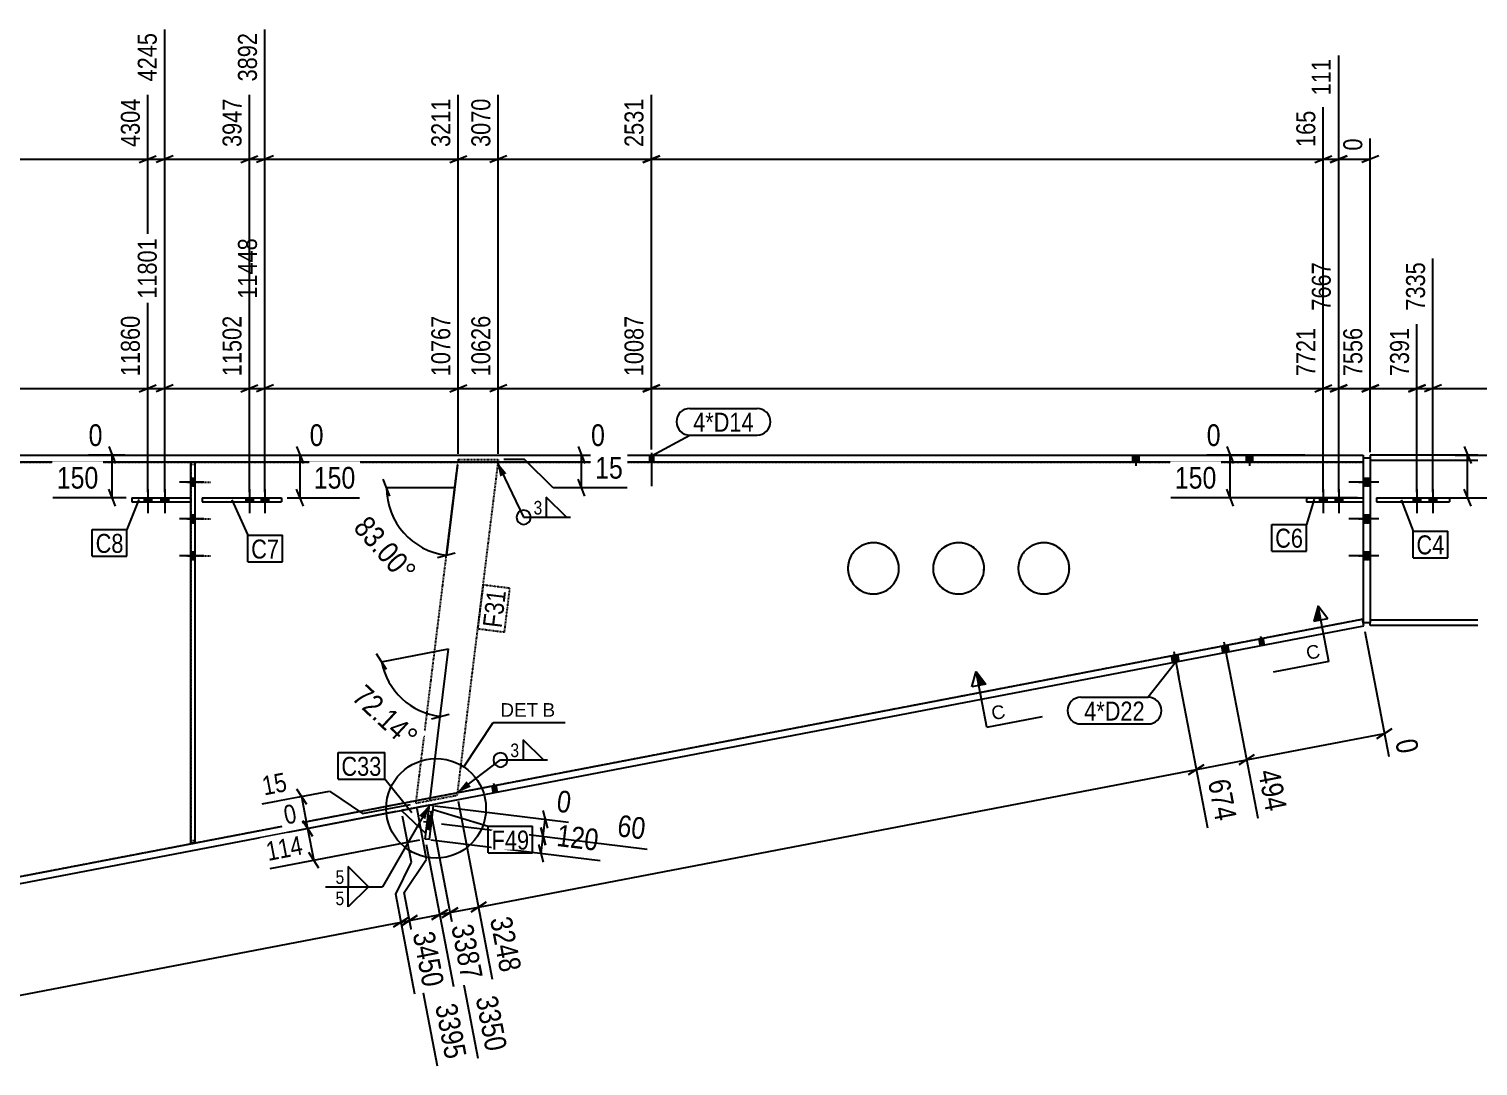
# Model space of a CAD drawing. Header units: millimetres. Extents: x 20 to 109594, y 16 to 5254.
# Drawn here: x 58557 to 63659, y 305 to 3957 of the extents above; entities that cross this region are included whole.
import ezdxf

# ---------------------------------------------------------------- set-up
doc = ezdxf.new("R2010")
doc.units = ezdxf.units.MM
doc.linetypes.add('DXK_LINE_DOT2', pattern=[3.9198, 1.9599, -1.9599])
for name, color, linetype in [('MÅLSÆTNING', 7, 'Continuous'), ('STÅL', 7, 'Continuous'), ('TEKST', 7, 'Continuous')]:
    doc.layers.add(name, color=color, linetype=linetype)
doc.styles.add('Arial', font='ARIAL.TTF', dxfattribs={"height": 0.2})
doc.styles.add('Arial Narrow', font='ARIALN.TTF', dxfattribs={"height": 0.2})

msp = doc.modelspace()

# ---------------------------------------------------------------- hatches: boundary and pattern name
at = {"layer": 'STÅL', "linetype": 'Continuous'}
for color, points in [(96, [(60741.8, 2431.2), (60755.8, 2431.2), (60755.8, 2456.2), (60741.8, 2456.2)]), (96, [(60741.8, 2431.2), (60755.8, 2431.2), (60755.8, 2456.2), (60741.8, 2456.2)]), (4, [(60755.8, 2456.2), (60741.8, 2456.2), (60741.8, 2431.2), (60755.8, 2431.2)]), (4, [(60755.8, 2456.2), (60741.8, 2456.2), (60741.8, 2431.2), (60755.8, 2431.2)]), (96, [(62466.5, 2456.2), (62444.5, 2456.2), (62444.5, 2431.2), (62466.5, 2431.2)]), (96, [(62866.5, 2456.2), (62844.5, 2456.2), (62844.5, 2431.2), (62866.5, 2431.2)]), (96, [(59142.4, 2348.2), (59142.4, 2374.2), (59127.4, 2374.2), (59127.4, 2348.2)]), (96, [(63279.9, 2348.2), (63279.9, 2374.2), (63254.9, 2374.2), (63254.9, 2348.2)]), (96, [(58988.4, 2306.2), (58962.4, 2306.2), (58962.4, 2291.2), (58988.4, 2291.2)]), (96, [(59047.9, 2306.2), (59021.9, 2306.2), (59021.9, 2291.2), (59047.9, 2291.2)]), (96, [(59346.4, 2306.2), (59320.4, 2306.2), (59320.4, 2291.2), (59346.4, 2291.2)]), (96, [(59400.8, 2306.2), (59374.8, 2306.2), (59374.8, 2291.2), (59400.8, 2291.2)]), (96, [(63127.5, 2306.2), (63101.5, 2306.2), (63101.5, 2291.2), (63127.5, 2291.2)]), (96, [(63181.9, 2306.2), (63155.9, 2306.2), (63155.9, 2291.2), (63181.9, 2291.2)]), (96, [(63457.4, 2306.2), (63431.4, 2306.2), (63431.4, 2291.2), (63457.4, 2291.2)]), (96, [(63513.8, 2306.2), (63487.8, 2306.2), (63487.8, 2291.2), (63513.8, 2291.2)]), (96, [(59142.4, 2218.2), (59142.4, 2244.2), (59127.4, 2244.2), (59127.4, 2218.2)]), (96, [(63279.9, 2218.2), (63279.9, 2244.2), (63254.9, 2244.2), (63254.9, 2218.2)]), (96, [(59142.4, 2088.2), (59142.4, 2114.2), (59127.4, 2114.2), (59127.4, 2088.2)]), (96, [(63279.9, 2088.2), (63279.9, 2114.2), (63254.9, 2114.2), (63254.9, 2088.2)]), (4, [(62777.9, 1787.8), (62756.3, 1783.7), (62761, 1759.1), (62782.6, 1763.3)]), (4, [(62777.9, 1787.8), (62756.3, 1783.7), (62761, 1759.1), (62782.6, 1763.3)]), (96, [(62892.8, 1784.4), (62906.5, 1787), (62901.8, 1811.6), (62888.1, 1809)]), (96, [(62892.8, 1784.4), (62906.5, 1787), (62901.8, 1811.6), (62888.1, 1809)]), (4, [(62601.1, 1753.9), (62579.5, 1749.8), (62584.2, 1725.2), (62605.8, 1729.4)]), (4, [(62601.1, 1753.9), (62579.5, 1749.8), (62584.2, 1725.2), (62605.8, 1729.4)]), (96, [(60192, 1266.4), (60205.7, 1269.1), (60201, 1293.6), (60187.3, 1291)]), (96, [(60192, 1266.4), (60205.7, 1269.1), (60201, 1293.6), (60187.3, 1291)]), (96, [(59962.4, 1187.5), (59956.5, 1139.9), (59971.4, 1138), (59977.3, 1185.7)]), (96, [(59962.4, 1187.5), (59956.5, 1139.9), (59971.4, 1138), (59977.3, 1185.7)])]:
    msp.add_hatch(color=color, dxfattribs=at).paths.add_polyline_path(points)
at = {"layer": 'TEKST', "linetype": 'Continuous'}
for color, points in [(3, [(60216.1, 2380.8), (60205.8, 2431.2), (60238.7, 2391.6)]), (30, [(63106.4, 1876.3), (63081.9, 1871.6), (63097, 1925.4)]), (30, [(61926.2, 1649.9), (61901.7, 1645.2), (61892.2, 1694.3)]), (3, [(60112.8, 1287.8), (60065.4, 1267.6), (60097.7, 1307.7)]), (3, [(59931, 1186.1), (59966.8, 1223.2), (59952.7, 1173.6)])]:
    msp.add_hatch(color=color, dxfattribs=at).paths.add_polyline_path(points)

# ---------------------------------------------------------------- linework, layer by layer
at = {"layer": 'MÅLSÆTNING', "color": 7, "linetype": 'Continuous'}
for p, q in [((59034.9, 2326.2), (59034.9, 3955.7)), ((59387.8, 2326.2), (59387.8, 3955.7)), ((58975.4, 2326.2), (58975.4, 3724.7)), ((60068.5, 2461.2), (60068.5, 3724.7)), ((60748.8, 2476.2), (60748.8, 3724.7)), ((56190.8, 3498.6), (58975.4, 3498.6)), ((58945.4, 3486.6), (59005.4, 3510.6)), ((58975.4, 3498.6), (59034.9, 3498.6)), ((59064.9, 3510.6), (59004.9, 3486.6)), ((59064.9, 3510.6), (59004.9, 3486.6)), ((59034.9, 3498.6), (59333.4, 3498.6)), ((59303.4, 3486.6), (59363.4, 3510.6)), ((59303.4, 3486.6), (59363.4, 3510.6)), ((59333.4, 3498.6), (59387.8, 3498.6)), ((59417.8, 3510.6), (59357.8, 3486.6)), ((59417.8, 3510.6), (59357.8, 3486.6)), ((59387.8, 3498.6), (60068.5, 3498.6)), ((60038.5, 3486.6), (60098.5, 3510.6)), ((60068.5, 3498.6), (60209.5, 3498.6)), ((60239.5, 3510.6), (60179.5, 3486.6)), ((60239.5, 3510.6), (60179.5, 3486.6)), ((60209.5, 3498.6), (60748.8, 3498.6)), ((60718.8, 3486.6), (60778.8, 3510.6)), ((60748.8, 3498.6), (63114.5, 3498.6)), ((63138.9, 3486.6), (63198.9, 3510.6)), ((63168.9, 3498.6), (63279.9, 3498.6)), ((63309.9, 3510.6), (63249.9, 3486.6)), ((59034.9, 2326.2), (59034.9, 3233)), ((59387.8, 2326.2), (59387.8, 3233)), ((59387.8, 2326.2), (59387.8, 3233)), ((63168.9, 2326.2), (63168.9, 3148.4)), ((63500.8, 2326.2), (63500.8, 3148.4)), ((63500.8, 2326.2), (63500.8, 3148.4)), ((58975.4, 2326.2), (58975.4, 2960)), ((58975.4, 2326.2), (58975.4, 2960)), ((59333.4, 2326.2), (59333.4, 2960)), ((59333.4, 2326.2), (59333.4, 2960)), ((60068.5, 2461.2), (60068.5, 2960)), ((60068.5, 2461.2), (60068.5, 2960)), ((60209.5, 2461.2), (60209.5, 2960)), ((60748.8, 2476.2), (60748.8, 2960)), ((60748.8, 2476.2), (60748.8, 2960)), ((63114.5, 2326.2), (63114.5, 2917.4)), ((63279.9, 2466.2), (63279.9, 2917.4)), ((63444.4, 2326.2), (63444.4, 2917.4)), ((63444.4, 2326.2), (63444.4, 2917.4)), ((56190.8, 2691.2), (58975.4, 2691.2)), ((58945.4, 2679.2), (59005.4, 2703.2)), ((58945.4, 2679.2), (59005.4, 2703.2)), ((58975.4, 2691.2), (59034.9, 2691.2)), ((59064.9, 2703.2), (59004.9, 2679.2)), ((59064.9, 2703.2), (59004.9, 2679.2)), ((59034.9, 2691.2), (59333.4, 2691.2)), ((59303.4, 2679.2), (59363.4, 2703.2)), ((59303.4, 2679.2), (59363.4, 2703.2)), ((59333.4, 2691.2), (59387.8, 2691.2)), ((59417.8, 2703.2), (59357.8, 2679.2)), ((59417.8, 2703.2), (59357.8, 2679.2)), ((59387.8, 2691.2), (60068.5, 2691.2)), ((60038.5, 2679.2), (60098.5, 2703.2)), ((60068.5, 2691.2), (60209.5, 2691.2)), ((60239.5, 2703.2), (60179.5, 2679.2)), ((60209.5, 2691.2), (60748.8, 2691.2)), ((60778.8, 2703.2), (60718.8, 2679.2)), ((60718.8, 2679.2), (60778.8, 2703.2)), ((60748.8, 2691.2), (63114.5, 2691.2)), ((63084.5, 2679.2), (63144.5, 2703.2)), ((63114.5, 2691.2), (63168.9, 2691.2)), ((63138.9, 2679.2), (63198.9, 2703.2)), ((63168.9, 2691.2), (63279.9, 2691.2)), ((63309.9, 2703.2), (63249.9, 2679.2)), ((63279.9, 2691.2), (63444.4, 2691.2)), ((63414.4, 2679.2), (63474.4, 2703.2)), ((63474.4, 2703.2), (63414.4, 2679.2)), ((63444.4, 2691.2), (63500.8, 2691.2)), ((63530.8, 2703.2), (63470.8, 2679.2)), ((63530.8, 2703.2), (63470.8, 2679.2)), ((63500.8, 2691.2), (65607.5, 2691.2)), ((58894.4, 2456.2), (58767.1, 2456.2)), ((58837.9, 2486.2), (58861.9, 2426.2)), ((58849.9, 2306.2), (58849.9, 2456.2)), ((59466.5, 2456.2), (59594.3, 2456.2)), ((59499.6, 2486.2), (59523.6, 2426.2)), ((59511.6, 2306.2), (59511.6, 2456.2)), ((60159, 2456.2), (60585, 2456.2)), ((60490.3, 2486.2), (60514.3, 2426.2)), ((60502.3, 2341.2), (60502.3, 2456.2)), ((63049.5, 2456.2), (62704.2, 2456.2)), ((62774.9, 2486.2), (62798.9, 2426.2)), ((62786.9, 2306.2), (62786.9, 2456.2)), ((63578.6, 2456.2), (65519.5, 2456.2)), ((63610.9, 2486.2), (63634.9, 2426.2)), ((63622.9, 2306.2), (63622.9, 2456.2)), ((60066, 2421.4), (60027, 2103.4)), ((60302.3, 2441.2), (60229.5, 2441.2)), ((60402.3, 2341.2), (60302.3, 2441.2)), ((59828.2, 2311.6), (59804.2, 2371.6)), ((60514.3, 2311.2), (60490.3, 2371.2)), ((58899.3, 2306.2), (58640.5, 2306.2)), ((58861.9, 2276.2), (58837.9, 2336.2)), ((59466.5, 2306.2), (59720.9, 2306.2)), ((59523.6, 2276.2), (59499.6, 2336.2)), ((59816.2, 2341.6), (60056.2, 2341.6)), ((60027, 2103.4), (60056.2, 2341.6)), ((60662.9, 2341.2), (60402.3, 2341.2)), ((63234.9, 2306.2), (62577.5, 2306.2)), ((62798.9, 2276.2), (62774.9, 2336.2)), ((63321.9, 2306.2), (65646.1, 2306.2)), ((63634.9, 2276.2), (63610.9, 2336.2)), ((59995.7, 2095.2), (60058.2, 2111.7)), ((63261, 1834.6), (63345.4, 1394.4)), ((59816.1, 1701.4), (59781.2, 1755.8)), ((59798.7, 1728.6), (60034.4, 1773.8)), ((60005.1, 1535.6), (60034.4, 1773.8)), ((62601.6, 1692.9), (62707.1, 1143.1)), ((62601.6, 1692.9), (62707.1, 1143.1)), ((62778.4, 1726.8), (62883.8, 1177)), ((62778.4, 1726.8), (62883.8, 1177)), ((59969.2, 1243.1), (60005.1, 1535.6)), ((59973.9, 1527.4), (60036.4, 1543.9)), ((63302.6, 1458.3), (63357, 1493.1)), ((62844.4, 1382.6), (63329.8, 1475.7)), ((62667.6, 1348.7), (62844.4, 1382.6)), ((62871.6, 1400.1), (62817.2, 1365.2)), ((62871.6, 1400.1), (62817.2, 1365.2)), ((62640.4, 1331.3), (62694.8, 1366.2)), ((62640.4, 1331.3), (62694.8, 1366.2)), ((59499.1, 1281.2), (59534, 1226.8)), ((59378.3, 1227.5), (59614.8, 1272.8)), ((59614.8, 1272.8), (59731.8, 1193.4)), ((59731.8, 1193.4), (59900, 1225.7)), ((60067.9, 1237.5), (60188.2, 610.3)), ((59848.9, 1200.6), (59466.9, 1127.3)), ((59903.5, 1022.2), (59872.3, 1184.7)), ((59903.5, 1022.2), (59872.3, 1184.7)), ((59957.4, 1032.6), (59923.4, 1209.8)), ((59957.4, 1032.6), (59923.4, 1209.8)), ((59970.5, 1203.6), (60137.7, 331.9)), ((59520.8, 1168.2), (59555.7, 1113.8)), ((59538.2, 1141), (59559.7, 1028.9)), ((60009.1, 1157.6), (60733.4, 1068.6)), ((60359.2, 1144.8), (60375.7, 1082.3)), ((59932.5, 1100.4), (59404.6, 999.1)), ((59955.9, 1084.5), (60051.8, 584.2)), ((59955.9, 1084.5), (60051.8, 584.2)), ((59972, 1101.7), (60568, 1028.5)), ((60368.4, 1022.8), (60351.9, 1085.3)), ((60360.2, 1054), (60367.5, 1113.6)), ((59577.2, 1001.7), (59542.3, 1056.1)), ((59848.6, 909.9), (59903.5, 1022.2)), ((59848.6, 909.9), (59903.5, 1022.2)), ((59878.1, 915.5), (59957.4, 1032.6)), ((59878.1, 915.5), (59957.4, 1032.6)), ((59916.1, 558.2), (59848.6, 909.9)), ((59916.1, 558.2), (59848.6, 909.9)), ((59995.2, 304.5), (59878.1, 915.5)), ((59995.2, 304.5), (59878.1, 915.5)), ((60166.8, 881.3), (60112.4, 846.4)), ((59840.2, 794.2), (59894.6, 829.1)), ((59840.2, 794.2), (59894.6, 829.1)), ((59867.4, 811.7), (59896.9, 817.3)), ((59869.7, 799.9), (59924.1, 834.8)), ((59924.1, 834.8), (59869.7, 799.9)), ((59896.9, 817.3), (60003.2, 837.7)), ((59976, 820.3), (60030.4, 855.2)), ((60030.4, 855.2), (59976, 820.3)), ((60003.2, 837.7), (60039.4, 844.7)), ((60066.6, 862.1), (60012.2, 827.2)), ((60012.2, 827.2), (60066.6, 862.1)), ((60039.4, 844.7), (60139.6, 863.9)), ((57374.3, 333.5), (59867.4, 811.7))]:
    msp.add_line(p, q, dxfattribs=at)
for centre, start in [((60056.2, 2341.6), 180), ((60034.4, 1773.8), 190.8605)]:
    msp.add_arc(centre, 240, start, 263, dxfattribs=at)
at = {"layer": 'STÅL', "color": 2, "linetype": 'Continuous'}
for p, q in [((55778.4, 2456.2), (63254.9, 2456.2)), ((63254.9, 2456.2), (63254.9, 2431.2)), ((63658.6, 2456.2), (63279.9, 2456.2)), ((63279.9, 2456.2), (63279.9, 2446.2)), ((63254.9, 2431.2), (55778.4, 2431.2)), ((59127.4, 1090.6), (59127.4, 2431.2)), ((59142.4, 1090.6), (59142.4, 2431.2)), ((63254.9, 2446.2), (63279.9, 2446.2)), ((63254.9, 2446.2), (63254.9, 1866.2)), ((63279.9, 2446.2), (63279.9, 1866.2)), ((63658.6, 2437.2), (63279.9, 2437.2)), ((57297, 736.6), (63252.5, 1878.8)), ((57301.7, 712.1), (63257.2, 1854.3)), ((63252.5, 1878.8), (63254.9, 1879.3)), ((63257.2, 1854.3), (63252.5, 1878.8)), ((63254.9, 1866.2), (63279.9, 1866.2)), ((63658.6, 1875.2), (63279.9, 1875.2)), ((63279.9, 1856.2), (63279.9, 1866.2)), ((63658.6, 1856.2), (63279.9, 1856.2)), ((59127.4, 1090.6), (59142.4, 1090.6))]:
    msp.add_line(p, q, dxfattribs=at)
at = {"layer": 'STÅL', "color": 96, "linetype": 'Continuous'}
for p, q in [((60741.8, 2456.2), (60741.8, 2431.2)), ((60741.8, 2456.2), (60741.8, 2431.2)), ((60748.8, 2463.7), (60748.8, 2346.2)), ((60748.8, 2463.7), (60748.8, 2346.2)), ((60755.8, 2456.2), (60755.8, 2431.2)), ((60755.8, 2456.2), (60755.8, 2431.2)), ((62444.5, 2431.2), (62444.5, 2456.2)), ((62455.5, 2418.2), (62455.5, 2456.2)), ((62466.5, 2431.2), (62466.5, 2456.2)), ((62844.5, 2431.2), (62844.5, 2456.2)), ((62855.5, 2418.2), (62855.5, 2456.2)), ((62866.5, 2431.2), (62866.5, 2456.2)), ((59172.4, 2361.2), (59087.4, 2361.2)), ((59142.4, 2374.2), (59127.4, 2374.2)), ((59142.4, 2348.2), (59127.4, 2348.2)), ((63309.9, 2361.2), (63204.9, 2361.2)), ((63279.9, 2374.2), (63254.9, 2374.2)), ((63279.9, 2348.2), (63254.9, 2348.2)), ((58962.4, 2306.2), (58962.4, 2291.2)), ((58975.4, 2336.2), (58975.4, 2251.2)), ((58988.4, 2306.2), (58988.4, 2291.2)), ((59021.9, 2306.2), (59021.9, 2291.2)), ((59034.9, 2336.2), (59034.9, 2251.2)), ((59047.9, 2306.2), (59047.9, 2291.2)), ((59320.4, 2306.2), (59320.4, 2291.2)), ((59333.4, 2336.2), (59333.4, 2251.2)), ((59346.4, 2306.2), (59346.4, 2291.2)), ((59374.8, 2306.2), (59374.8, 2291.2)), ((59387.8, 2336.2), (59387.8, 2251.2)), ((59400.8, 2306.2), (59400.8, 2291.2)), ((63101.5, 2306.2), (63101.5, 2291.2)), ((63114.5, 2336.2), (63114.5, 2251.2)), ((63127.5, 2306.2), (63127.5, 2291.2)), ((63155.9, 2306.2), (63155.9, 2291.2)), ((63168.9, 2336.2), (63168.9, 2251.2)), ((63181.9, 2306.2), (63181.9, 2291.2)), ((63431.4, 2306.2), (63431.4, 2291.2)), ((63444.4, 2336.2), (63444.4, 2251.2)), ((63457.4, 2306.2), (63457.4, 2291.2)), ((63487.8, 2306.2), (63487.8, 2291.2)), ((63500.8, 2336.2), (63500.8, 2251.2)), ((63513.8, 2306.2), (63513.8, 2291.2)), ((59172.4, 2231.2), (59087.4, 2231.2)), ((59142.4, 2244.2), (59127.4, 2244.2)), ((59142.4, 2218.2), (59127.4, 2218.2)), ((63309.9, 2231.2), (63204.9, 2231.2)), ((63279.9, 2244.2), (63254.9, 2244.2)), ((63279.9, 2218.2), (63254.9, 2218.2)), ((59172.4, 2101.2), (59087.4, 2101.2)), ((59142.4, 2114.2), (59127.4, 2114.2)), ((63309.9, 2101.2), (63204.9, 2101.2)), ((63279.9, 2114.2), (63254.9, 2114.2)), ((59142.4, 2088.2), (59127.4, 2088.2)), ((63279.9, 2088.2), (63254.9, 2088.2)), ((62888.1, 1809), (62892.8, 1784.4)), ((62888.1, 1809), (62892.8, 1784.4)), ((62893.4, 1818.1), (62899.6, 1785.7)), ((62893.4, 1818.1), (62899.6, 1785.7)), ((62901.8, 1811.6), (62906.5, 1787)), ((62901.8, 1811.6), (62906.5, 1787)), ((60187.3, 1291), (60192, 1266.4)), ((60187.3, 1291), (60192, 1266.4)), ((60192.7, 1300.2), (60198.9, 1267.7)), ((60192.7, 1300.2), (60198.9, 1267.7)), ((60201, 1293.6), (60205.7, 1269.1)), ((60201, 1293.6), (60205.7, 1269.1)), ((59962.4, 1187.5), (59977.3, 1185.7)), ((59962.4, 1187.5), (59977.3, 1185.7)), ((59946.5, 1165.3), (59974.3, 1161.8)), ((59946.5, 1165.3), (59974.3, 1161.8)), ((59956.5, 1139.9), (59971.4, 1138)), ((59956.5, 1139.9), (59971.4, 1138))]:
    msp.add_line(p, q, dxfattribs=at)
at = {"layer": 'STÅL', "color": 4, "linetype": 'Continuous'}
for p, q in [((60741.8, 2456.2), (60741.8, 2431.2)), ((60741.8, 2456.2), (60741.8, 2431.2)), ((60748.8, 2464.2), (60748.8, 2431.2)), ((60748.8, 2464.2), (60748.8, 2431.2)), ((60755.8, 2456.2), (60755.8, 2431.2)), ((60755.8, 2456.2), (60755.8, 2431.2)), ((58919.3, 2306.2), (59126.8, 2306.2)), ((58919.3, 2306.2), (58919.3, 2291.2)), ((59038.2, 2306.2), (59038.2, 2291.2)), ((59126.8, 2306.2), (59126.8, 2291.2)), ((59166.9, 2306.2), (59446.5, 2306.2)), ((59166.9, 2306.2), (59166.9, 2291.2)), ((59337.5, 2306.2), (59337.5, 2291.2)), ((59446.5, 2306.2), (59446.5, 2291.2)), ((63055.8, 2306.2), (63254.9, 2306.2)), ((63055.8, 2306.2), (63055.8, 2291.2)), ((63164.8, 2306.2), (63164.8, 2291.2)), ((63301.9, 2306.2), (63558.6, 2306.2)), ((63301.9, 2306.2), (63301.9, 2291.2)), ((63445.9, 2306.2), (63445.9, 2291.2)), ((63558.6, 2306.2), (63558.6, 2291.2)), ((58919.3, 2291.2), (59126.8, 2291.2)), ((59166.9, 2291.2), (59446.5, 2291.2)), ((63055.8, 2291.2), (63254.9, 2291.2)), ((63301.9, 2291.2), (63558.6, 2291.2)), ((62764.6, 1798.5), (62782.2, 1707.2)), ((62764.6, 1798.5), (62782.2, 1707.2)), ((62777.9, 1787.8), (62782.6, 1763.3)), ((62777.9, 1787.8), (62782.6, 1763.3)), ((62579.5, 1749.8), (62584.2, 1725.2)), ((62579.5, 1749.8), (62584.2, 1725.2)), ((62587.9, 1764.6), (62605.4, 1673.3)), ((62587.9, 1764.6), (62605.4, 1673.3)), ((62601.1, 1753.9), (62605.8, 1729.4)), ((62601.1, 1753.9), (62605.8, 1729.4)), ((62756.3, 1783.7), (62761, 1759.1)), ((62756.3, 1783.7), (62761, 1759.1)), ((59868.6, 1204.4), (59954.6, 1124)), ((59952.1, 1104.1), (59966.8, 1223.2)), ((59981.6, 1221.4), (59966.8, 1223.2)), ((59967, 1102.3), (59981.6, 1221.4)), ((59967, 1102.3), (59952.1, 1104.1))]:
    msp.add_line(p, q, dxfattribs=at)
at = {"layer": 'STÅL', "color": 7, "linetype": 'DXK_LINE_DOT2'}
for p, q in [((55778.4, 2431.2), (59127.4, 2431.2)), ((59142.4, 2431.2), (59127.4, 2431.2)), ((59127.4, 2431.2), (59127.4, 1090.6)), ((59142.4, 2423.2), (59127.4, 2423.2)), ((59142.4, 1090.6), (59142.4, 2431.2)), ((59142.4, 2431.2), (63254.9, 2431.2)), ((63254.9, 2431.2), (63254.9, 1879.3)), ((63279.9, 2446.2), (63279.9, 1866.2)), ((57297, 736.6), (63252.5, 1878.8)), ((59127.4, 1098.6), (59142.4, 1098.6)), ((59127.4, 1090.6), (59142.4, 1090.6))]:
    msp.add_line(p, q, dxfattribs=at)
at = {"layer": 'STÅL', "color": 30, "linetype": 'DXK_LINE_DOT2'}
for p, q in [((59919.7, 1229.5), (60068.5, 2441.2)), ((60209.5, 2441.2), (60064.1, 1257.2)), ((60068.5, 2441.2), (60209.5, 2441.2)), ((60064.1, 1257.2), (59919.7, 1229.5)), ((59966.8, 1223.2), (59868.6, 1204.4)), ((59954.6, 1124), (59966.8, 1223.2))]:
    msp.add_line(p, q, dxfattribs=at)
at = {"layer": 'STÅL', "color": 96, "linetype": 'DXK_LINE_DOT2'}
for p, q in [((59112.4, 2361.2), (59197.4, 2361.2)), ((59127.4, 2374.2), (59142.4, 2374.2)), ((59127.4, 2348.2), (59142.4, 2348.2)), ((63239.9, 2361.2), (63279.9, 2361.2)), ((63254.9, 2374.2), (63279.9, 2374.2)), ((63254.9, 2348.2), (63279.9, 2348.2)), ((59112.4, 2231.2), (59197.4, 2231.2)), ((59127.4, 2244.2), (59142.4, 2244.2)), ((59127.4, 2218.2), (59142.4, 2218.2)), ((63239.9, 2231.2), (63279.9, 2231.2)), ((63254.9, 2244.2), (63279.9, 2244.2)), ((63254.9, 2218.2), (63279.9, 2218.2)), ((59112.4, 2101.2), (59197.4, 2101.2)), ((59127.4, 2114.2), (59142.4, 2114.2)), ((63239.9, 2101.2), (63279.9, 2101.2)), ((63254.9, 2114.2), (63279.9, 2114.2)), ((59127.4, 2088.2), (59142.4, 2088.2)), ((63254.9, 2088.2), (63279.9, 2088.2))]:
    msp.add_line(p, q, dxfattribs=at)
at = {"layer": 'STÅL', "color": 7, "linetype": 'DXK_LINE_DOT2'}
for centre, start, end in [((61530.5, 2057.3), 23, 203), ((61830.5, 2057.3), 23, 203), ((62130.5, 2057.3), 23, 203), ((61530.5, 2057.3), 203, 23), ((61830.5, 2057.3), 203, 23), ((62130.5, 2057.3), 203, 23)]:
    msp.add_arc(centre, 90, start, end, dxfattribs=at)
at = {"layer": 'STÅL', "color": 2, "linetype": 'Continuous'}
for centre, start, end in [((61530.5, 2057.3), 353, 173), ((61830.5, 2057.3), 353, 173), ((62130.5, 2057.3), 353, 173), ((61530.5, 2057.3), 173, 353), ((61830.5, 2057.3), 173, 353), ((62130.5, 2057.3), 173, 353)]:
    msp.add_arc(centre, 90, start, end, dxfattribs=at)
at = {"layer": 'TEKST', "color": 3, "linetype": 'Continuous'}
for p, q in [((60205.8, 2431.2), (60298.9, 2237.1)), ((60191.9, 1514.8), (60444.7, 1514.8)), ((60065.4, 1267.6), (60217.2, 1382.5)), ((59966.8, 1223.2), (59802.1, 936.2))]:
    msp.add_line(p, q, dxfattribs=at)
at = {"layer": 'TEKST', "color": 30, "linetype": 'Continuous'}
for p, q in [((63097, 1925.4), (63081.9, 1871.6)), ((63097, 1925.4), (63131, 1881)), ((63081.9, 1871.6), (63131, 1881)), ((61877.1, 1640.5), (61892.2, 1694.3)), ((61892.2, 1694.3), (61926.2, 1649.9)), ((61926.2, 1649.9), (61877.1, 1640.5))]:
    msp.add_line(p, q, dxfattribs=at)
at = {"layer": 'TEKST', "color": 3, "linetype": 'Continuous'}
for centre in [(60298.9, 2237.1), (60217.2, 1382.5)]:
    msp.add_arc(centre, 25, 90, 270, dxfattribs=at)

# ---------------------------------------------------------------- wipeouts: each hides what was drawn before it
at = {"color": 0}
for points in [[(61108.9, 2538.6), (61108.9, 2608.6), (60895.8, 2608.6), (60895.8, 2538.6)], [(60368.4, 2243.1), (60368.4, 2301.1), (60329.9, 2301.1), (60329.9, 2243.1)], [(63043.2, 2130.2), (63043.2, 2200.2), (62945.2, 2200.2), (62945.2, 2130.2)], [(58889.9, 2111.8), (58889.9, 2181.8), (58791.9, 2181.8), (58791.9, 2111.8)], [(59437.5, 2091.8), (59437.5, 2161.8), (59339.5, 2161.8), (59339.5, 2091.8)], [(63540.9, 2106.6), (63540.9, 2176.6), (63442.8, 2176.6), (63442.8, 2106.6)]]:
    msp.add_wipeout(points, dxfattribs=at).dxf.layer = 'TEKST'

# ---------------------------------------------------------------- next in the draw order: linework, layer by layer
at = {"layer": 'TEKST', "color": 3, "linetype": 'Continuous'}
for p, q in [((60450.1, 2237.1), (60378.7, 2308.5)), ((60378.7, 2308.5), (60378.7, 2237.1)), ((60298.9, 2237.1), (60464.4, 2237.1)), ((60378.7, 2237.1), (60450.1, 2237.1))]:
    msp.add_line(p, q, dxfattribs=at)
msp.add_arc((60298.9, 2237.1), 25, 270, 90, dxfattribs=at)

# ---------------------------------------------------------------- next in the draw order: texts
at = {"layer": 'TEKST', "color": 3, "style": 'Arial Narrow'}
msp.add_text('3', height=47.7, dxfattribs=at).set_placement((60333.9, 2247.1))

# ---------------------------------------------------------------- next in the draw order: wipeouts: each hides what was drawn before it
at = {"color": 0, "linetype": 'Continuous'}
for points, layer in [([(59020.9, 3957), (58922.9, 3957), (58922.9, 3758.3), (59020.9, 3758.3)], 'MÅLSÆTNING'), ([(58961.4, 3726), (58863.4, 3726), (58863.4, 3527.3), (58961.4, 3527.3)], 'MÅLSÆTNING'), ([(60054.5, 3726), (59956.5, 3726), (59956.5, 3527.3), (60054.5, 3527.3)], 'MÅLSÆTNING'), ([(60734.8, 3726), (60636.8, 3726), (60636.8, 3527.3), (60734.8, 3527.3)], 'MÅLSÆTNING'), ([(59373.8, 3234.3), (59275.8, 3234.3), (59275.8, 2993), (59373.8, 2993)], 'MÅLSÆTNING'), ([(63486.8, 3149.6), (63388.8, 3149.6), (63388.8, 2951), (63486.8, 2951)], 'MÅLSÆTNING'), ([(59319.4, 2961.3), (59221.4, 2961.3), (59221.4, 2720), (59319.4, 2720)], 'MÅLSÆTNING'), ([(60195.5, 2961.3), (60097.5, 2961.3), (60097.5, 2720), (60195.5, 2720)], 'MÅLSÆTNING'), ([(60734.8, 2961.3), (60636.8, 2961.3), (60636.8, 2720), (60734.8, 2720)], 'MÅLSÆTNING'), ([(63100.5, 2918.6), (63002.5, 2918.6), (63002.5, 2720), (63100.5, 2720)], 'MÅLSÆTNING'), ([(63265.9, 2918.6), (63167.9, 2918.6), (63167.9, 2720), (63265.9, 2720)], 'MÅLSÆTNING'), ([(58831.9, 2472.2), (58831.9, 2584.2), (58751.1, 2584.2), (58751.1, 2472.2)], 'MÅLSÆTNING'), ([(59610.3, 2472.2), (59610.3, 2584.2), (59529.6, 2584.2), (59529.6, 2472.2)], 'MÅLSÆTNING'), ([(60601, 2472.2), (60601, 2584.2), (60520.3, 2584.2), (60520.3, 2472.2)], 'MÅLSÆTNING'), ([(62768.9, 2472.2), (62768.9, 2584.2), (62688.2, 2584.2), (62688.2, 2472.2)], 'MÅLSÆTNING'), ([(65535.5, 2472.2), (65535.5, 2584.2), (63640.9, 2584.2), (63640.9, 2472.2)], 'MÅLSÆTNING'), ([(58817.3, 2322.2), (58817.3, 2434.2), (58639.1, 2434.2), (58639.1, 2322.2)], 'MÅLSÆTNING'), ([(59722.4, 2322.2), (59722.4, 2434.2), (59544.1, 2434.2), (59544.1, 2322.2)], 'MÅLSÆTNING'), ([(62754.3, 2322.2), (62754.3, 2434.2), (62576.1, 2434.2), (62576.1, 2322.2)], 'MÅLSÆTNING'), ([(65647.6, 2322.2), (65647.6, 2434.2), (63655.4, 2434.2), (63655.4, 2322.2)], 'MÅLSÆTNING'), ([(63364.1, 1381.7), (63474.1, 1402.8), (63458.9, 1482.1), (63348.9, 1461)], 'MÅLSÆTNING'), ([(62899.8, 1178.6), (63009.8, 1199.7), (62976.2, 1374.7), (62866.2, 1353.6)], 'MÅLSÆTNING'), ([(60736.7, 1084.4), (60750.4, 1195.5), (60621.9, 1211.3), (60608.2, 1100.1)], 'MÅLSÆTNING'), ([(59541.4, 1039.6), (59522.9, 1135.8), (59369.7, 1106.5), (59388.2, 1010.2)], 'MÅLSÆTNING'), ([(60153.7, 333.5), (60263.7, 354.6), (60220.9, 577.5), (60110.9, 556.4)], 'MÅLSÆTNING'), ([(63106.4, 1743.9), (63097, 1793), (63049.7, 1783.9), (63059.1, 1734.8)], 'TEKST'), ([(60350.3, 1534.8), (60350.3, 1584.8), (60216.9, 1584.8), (60216.9, 1534.8)], 'TEKST'), ([(61998, 1531.3), (61988.6, 1580.4), (61941.3, 1571.4), (61950.7, 1522.3)], 'TEKST')]:
    msp.add_wipeout(points, dxfattribs=at).dxf.layer = layer
at = {"color": 0}
for points, layer in [([(59868.3, 1979), (59952.2, 2053.2), (59757.3, 2273.5), (59673.4, 2199.3)], 'MÅLSÆTNING'), ([(59882.4, 1395.9), (59958.9, 1477.7), (59744, 1678.6), (59667.6, 1596.8)], 'MÅLSÆTNING'), ([(61108.9, 2538.6), (61108.9, 2608.6), (60895.8, 2608.6), (60895.8, 2538.6)], 'TEKST'), ([(63043.2, 2130.2), (63043.2, 2200.2), (62945.2, 2200.2), (62945.2, 2130.2)], 'TEKST'), ([(58889.9, 2111.8), (58889.9, 2181.8), (58791.9, 2181.8), (58791.9, 2111.8)], 'TEKST'), ([(59437.5, 2091.8), (59437.5, 2161.8), (59339.5, 2161.8), (59339.5, 2091.8)], 'TEKST'), ([(63540.9, 2106.6), (63540.9, 2176.6), (63442.8, 2176.6), (63442.8, 2106.6)], 'TEKST'), ([(60237.1, 1976.6), (60167.6, 1985.2), (60151.5, 1854), (60221, 1845.5)], 'TEKST'), ([(62485.9, 1521.2), (62485.9, 1591.2), (62272.7, 1591.2), (62272.7, 1521.2)], 'TEKST'), ([(60286.7, 1388.5), (60286.7, 1446.5), (60248.2, 1446.5), (60248.2, 1388.5)], 'TEKST'), ([(59671.1, 942.2), (59671.1, 1000.2), (59632.6, 1000.2), (59632.6, 942.2)], 'TEKST')]:
    msp.add_wipeout(points, dxfattribs=at).dxf.layer = layer

# ---------------------------------------------------------------- next in the draw order: linework, layer by layer
at = {"layer": 'MÅLSÆTNING', "color": 7, "linetype": 'Continuous'}
for p, q in [((59387.8, 2326.2), (59387.8, 3955.7)), ((58975.4, 2326.2), (58975.4, 3724.7)), ((59333.4, 2326.2), (59333.4, 3724.7)), ((59333.4, 2326.2), (59333.4, 3724.7)), ((60209.5, 2461.2), (60209.5, 3724.7)), ((60209.5, 2461.2), (60209.5, 3724.7)), ((60748.8, 2476.2), (60748.8, 3724.7)), ((63279.9, 2476.2), (63279.9, 3571.2)), ((58945.4, 3486.6), (59005.4, 3510.6)), ((60038.5, 3486.6), (60098.5, 3510.6)), ((60778.8, 3510.6), (60718.8, 3486.6)), ((63168.9, 2326.2), (63168.9, 3148.4)), ((60209.5, 2461.2), (60209.5, 2960)), ((63114.5, 2326.2), (63114.5, 2917.4)), ((63279.9, 2466.2), (63279.9, 2917.4)), ((60038.5, 2679.2), (60098.5, 2703.2)), ((60239.5, 2703.2), (60179.5, 2679.2)), ((63084.5, 2679.2), (63144.5, 2703.2)), ((63198.9, 2703.2), (63138.9, 2679.2)), ((63249.9, 2679.2), (63309.9, 2703.2)), ((59516.6, 1254), (59538.2, 1141)), ((59848.9, 1200.6), (59466.9, 1127.3)), ((59970.5, 1203.6), (60137.7, 331.9)), ((59555.7, 1113.8), (59520.8, 1168.2))]:
    msp.add_line(p, q, dxfattribs=at)
at = {"layer": 'TEKST', "color": 7, "linetype": 'Continuous'}
for p, q in [((60883.8, 2620.6), (61120.9, 2620.6)), ((60748.8, 2453.6), (60883.8, 2526.6)), ((60883.8, 2526.6), (61120.9, 2526.6)), ((58944.1, 2300.1), (58901.9, 2193.8)), ((59271.6, 2299.1), (59327.5, 2173.8)), ((63082.2, 2301.3), (63055.2, 2212.2)), ((63388.5, 2298.4), (63430.8, 2188.6)), ((62933.2, 2212.2), (63055.2, 2212.2)), ((62933.2, 2118.2), (62933.2, 2212.2)), ((63055.2, 2118.2), (63055.2, 2212.2)), ((58779.9, 2193.8), (58901.9, 2193.8)), ((58779.9, 2099.8), (58779.9, 2193.8)), ((58901.9, 2099.8), (58901.9, 2193.8)), ((59327.5, 2173.8), (59449.5, 2173.8)), ((59327.5, 2079.8), (59327.5, 2173.8)), ((59449.5, 2079.8), (59449.5, 2173.8)), ((63430.8, 2188.6), (63552.9, 2188.6)), ((63430.8, 2094.6), (63430.8, 2188.6)), ((63552.9, 2094.6), (63552.9, 2188.6)), ((58779.9, 2099.8), (58901.9, 2099.8)), ((62933.2, 2118.2), (63055.2, 2118.2)), ((63430.8, 2094.6), (63552.9, 2094.6)), ((59327.5, 2079.8), (59449.5, 2079.8)), ((63134.7, 1729), (63097, 1925.4)), ((61929.9, 1497.9), (61892.2, 1694.3)), ((63134.7, 1729), (62938.3, 1691.3)), ((61929.9, 1497.9), (62126.3, 1535.6))]:
    msp.add_line(p, q, dxfattribs=at)
at = {"layer": 'TEKST', "color": 3, "linetype": 'Continuous'}
for p, q in [((60087.9, 1358.3), (60191.9, 1514.8)), ((60368.4, 1382.5), (60296.9, 1453.9)), ((60296.9, 1453.9), (60296.9, 1382.5)), ((60217.2, 1382.5), (60382.7, 1382.5)), ((60296.9, 1382.5), (60368.4, 1382.5)), ((59752.8, 936.2), (59681.3, 1007.6)), ((59681.3, 1007.6), (59681.3, 936.2)), ((59681.3, 936.2), (59752.8, 936.2))]:
    msp.add_line(p, q, dxfattribs=at)
at = {"layer": 'TEKST', "color": 7, "linetype": 'Continuous'}
for centre, start, end in [((60883.8, 2573.6), 90, 270), ((61120.9, 2573.6), 270, 90)]:
    msp.add_arc(centre, 47, start, end, dxfattribs=at)
at = {"layer": 'TEKST', "color": 3, "linetype": 'Continuous'}
msp.add_arc((60217.2, 1382.5), 25, 270, 90, dxfattribs=at)

# ---------------------------------------------------------------- next in the draw order: texts
at = {"layer": 'MÅLSÆTNING', "color": 3, "linetype": 'Continuous', "style": 'Arial Narrow'}
for s, height, rotation, p in [('4245', 66.81, 90.0002, (59006.9, 3772.3)), ('4304', 66.81, 90.0002, (58947.4, 3541.3)), ('3211', 66.81, 90.0002, (60040.5, 3541.3)), ('2531', 66.81, 90.0002, (60720.8, 3541.3)), ('11448', 66.81, 90.0002, (59359.8, 3007)), ('7335', 66.81, 90.0002, (63472.8, 2965)), ('11502', 66.81, 90.0002, (59305.4, 2734)), ('10626', 66.81, 90.0002, (60181.5, 2734)), ('10087', 66.81, 90.0002, (60720.8, 2734)), ('7721', 66.81, 90.0002, (63086.5, 2734)), ('7556', 66.81, 90.0002, (63251.9, 2734)), ('0', 76.4, -79.1427, (63367.6, 1448.3)), ('494', 76.35, -79.1427, (62885, 1340.9)), ('60', 76.35, -7.0015, (60626, 1114.1)), ('114', 66.81, 10.8576, (59399.3, 1026.6)), ('3350', 76.35, -79.1427, (60129.7, 543.7))]:
    msp.add_text(s, height=height, rotation=rotation, dxfattribs=at).set_placement(p)
for s, height, p in [('0', 76.4, (58767.1, 2488.2)), ('0', 76.4, (59545.6, 2488.2)), ('0', 76.4, (62704.2, 2488.2)), ('150', 76.35, (58655.1, 2338.2)), ('150', 76.35, (59560.1, 2338.2)), ('150', 76.35, (62592.1, 2338.2))]:
    msp.add_text(s, height=height, dxfattribs=at).set_placement(p)
at = {"layer": 'MÅLSÆTNING', "color": 3, "style": 'Arial Narrow'}
for s, rotation, p in [('83.00°', -48.5009, (59696, 2197.9)), ('72.14°', -43.0692, (59690.2, 1597.5))]:
    msp.add_text(s, height=76.35, rotation=rotation, dxfattribs=at).set_placement(p)
at = {"layer": 'TEKST', "color": 3, "style": 'Arial Narrow'}
for s, height, p in [('4*D14', 66.81, (60895.8, 2538.6)), ('C6', 66.81, (62945.2, 2130.2)), ('C8', 66.81, (58791.9, 2111.8)), ('C7', 66.81, (59339.5, 2091.8)), ('C4', 66.81, (63442.8, 2106.6)), ('3', 47.7, (60252.2, 1392.5))]:
    msp.add_text(s, height=height, dxfattribs=at).set_placement(p)
at = {"layer": 'TEKST', "color": 3, "linetype": 'Continuous', "style": 'Arial'}
for p in [(63059.1, 1734.8), (61950.7, 1522.3)]:
    msp.add_text('C', height=47.8, rotation=10.8576, dxfattribs=at).set_placement(p)

# ---------------------------------------------------------------- next in the draw order: wipeouts: each hides what was drawn before it
at = {"color": 0, "linetype": 'Continuous'}
for points, layer in [([(60664.3, 2357.2), (60664.3, 2469.2), (60534.8, 2469.2), (60534.8, 2357.2)], 'MÅLSÆTNING'), ([(60571.4, 1044.2), (60585, 1155.4), (60408.1, 1177.1), (60394.4, 1065.9)], 'MÅLSÆTNING'), ([(60409.7, 1534.8), (60409.7, 1584.8), (60365.3, 1584.8), (60365.3, 1534.8)], 'TEKST')]:
    msp.add_wipeout(points, dxfattribs=at).dxf.layer = layer
at = {"color": 0}
for points in [[(60237.1, 1976.6), (60167.6, 1985.2), (60151.5, 1854), (60221, 1845.5)], [(62485.9, 1521.2), (62485.9, 1591.2), (62272.7, 1591.2), (62272.7, 1521.2)], [(59797.8, 1326.6), (59797.8, 1396.6), (59657.2, 1396.6), (59657.2, 1326.6)]]:
    msp.add_wipeout(points, dxfattribs=at).dxf.layer = 'TEKST'

# ---------------------------------------------------------------- next in the draw order: linework, layer by layer
at = {"layer": 'MÅLSÆTNING', "color": 7, "linetype": 'Continuous'}
for p, q in [((59986.6, 1220.8), (60456.9, 1163)), ((60366.5, 1204.4), (60383, 1141.9)), ((60009.1, 1157.6), (60733.4, 1068.6)), ((60375.7, 1082.3), (60359.2, 1144.8)), ((60367.5, 1113.6), (60374.8, 1173.1))]:
    msp.add_line(p, q, dxfattribs=at)
at = {"layer": 'TEKST', "color": 7, "linetype": 'DXK_LINE_DOT2'}
for p, q in [((60138.1, 1843.6), (60157.2, 1998.5)), ((60250.5, 1987.1), (60157.2, 1998.5)), ((60231.4, 1832.1), (60250.5, 1987.1)), ((60231.4, 1832.1), (60138.1, 1843.6))]:
    msp.add_line(p, q, dxfattribs=at)
at = {"layer": 'TEKST', "color": 7, "linetype": 'Continuous'}
for p, q in [((62594.8, 1725.5), (62497.9, 1603.2)), ((62260.7, 1603.2), (62497.9, 1603.2)), ((62260.7, 1509.2), (62497.9, 1509.2))]:
    msp.add_line(p, q, dxfattribs=at)
for centre, start, end in [((62260.7, 1556.2), 90, 270), ((62497.9, 1556.2), 270, 90)]:
    msp.add_arc(centre, 47, start, end, dxfattribs=at)

# ---------------------------------------------------------------- next in the draw order: texts
at = {"layer": 'MÅLSÆTNING', "color": 3, "linetype": 'Continuous', "style": 'Arial Narrow'}
for s, height, p in [('0', 76.4, (60536.3, 2488.2)), ('15', 76.35, (60550.8, 2373.2))]:
    msp.add_text(s, height=height, dxfattribs=at).set_placement(p)
msp.add_text('120', height=76.35, rotation=-7.0015, dxfattribs=at).set_placement((60412.3, 1079.9))
at = {"layer": 'TEKST', "color": 3, "style": 'Arial Narrow'}
msp.add_text('F31', height=66.81, rotation=82.9987, dxfattribs=at).set_placement((60221, 1845.5))
at = {"layer": 'TEKST', "color": 96, "linetype": 'Continuous', "style": 'Arial'}
for s, height, p in [('DET', 47.75, (60216.9, 1534.8)), ('B', 47.8, (60365.3, 1534.8))]:
    msp.add_text(s, height=height, dxfattribs=at).set_placement(p)
at = {"layer": 'TEKST', "color": 3, "style": 'Arial Narrow'}
msp.add_text('4*D22', height=66.81, dxfattribs=at).set_placement((62272.7, 1521.2))

# ---------------------------------------------------------------- next in the draw order: wipeouts: each hides what was drawn before it
at = {"color": 0, "linetype": 'Continuous'}
for points, layer in [([(59373.8, 3957), (59275.8, 3957), (59275.8, 3758.3), (59373.8, 3758.3)], 'MÅLSÆTNING'), ([(59319.4, 3726), (59221.4, 3726), (59221.4, 3527.3), (59319.4, 3527.3)], 'MÅLSÆTNING'), ([(60195.5, 3726), (60097.5, 3726), (60097.5, 3527.3), (60195.5, 3527.3)], 'MÅLSÆTNING'), ([(59020.9, 3234.3), (58922.9, 3234.3), (58922.9, 2993), (59020.9, 2993)], 'MÅLSÆTNING'), ([(63154.9, 3149.6), (63056.9, 3149.6), (63056.9, 2951), (63154.9, 2951)], 'MÅLSÆTNING'), ([(58961.4, 2961.3), (58863.4, 2961.3), (58863.4, 2720), (58961.4, 2720)], 'MÅLSÆTNING'), ([(60054.5, 2961.3), (59956.5, 2961.3), (59956.5, 2720), (60054.5, 2720)], 'MÅLSÆTNING'), ([(63430.4, 2918.6), (63332.4, 2918.6), (63332.4, 2720), (63430.4, 2720)], 'MÅLSÆTNING'), ([(59519.9, 1151.8), (59501.4, 1248), (59432, 1234.7), (59450.5, 1138.5)], 'MÅLSÆTNING'), ([(60204.2, 612), (60314.2, 633.1), (60271.4, 856), (60161.4, 834.9)], 'MÅLSÆTNING'), ([(60011.2, 306.1), (60121.2, 327.2), (60078.5, 550.2), (59968.5, 529.1)], 'MÅLSÆTNING'), ([(59671.1, 867.2), (59671.1, 925.2), (59632.6, 925.2), (59632.6, 867.2)], 'TEKST')]:
    msp.add_wipeout(points, dxfattribs=at).dxf.layer = layer
at = {"color": 0}
msp.add_wipeout([(59797.8, 1326.6), (59797.8, 1396.6), (59657.2, 1396.6), (59657.2, 1326.6)], dxfattribs=at).dxf.layer = 'TEKST'

# ---------------------------------------------------------------- next in the draw order: linework, layer by layer
at = {"layer": 'MÅLSÆTNING', "color": 7, "linetype": 'Continuous'}
for p, q in [((59034.9, 2326.2), (59034.9, 3955.7)), ((63168.9, 2326.2), (63168.9, 3864.1)), ((60068.5, 2461.2), (60068.5, 3724.7)), ((63114.5, 2326.2), (63114.5, 3682.1)), ((63114.5, 2326.2), (63114.5, 3682.1)), ((59034.9, 2326.2), (59034.9, 3233)), ((60067.9, 1237.5), (60188.2, 610.3)), ((60166.8, 881.3), (60112.4, 846.4))]:
    msp.add_line(p, q, dxfattribs=at)
at = {"layer": 'TEKST', "color": 7, "linetype": 'Continuous'}
for p, q in [((59645.2, 1408.6), (59809.8, 1408.6)), ((59645.2, 1314.6), (59645.2, 1408.6)), ((59809.8, 1314.6), (59809.8, 1408.6)), ((59645.2, 1314.6), (59809.8, 1314.6)), ((59905.5, 1196.2), (59809.8, 1314.6))]:
    msp.add_line(p, q, dxfattribs=at)
at = {"layer": 'TEKST', "color": 3, "linetype": 'Continuous'}
for p, q in [((59601.6, 936.2), (59802.1, 936.2)), ((59681.3, 936.2), (59752.8, 936.2)), ((59752.8, 936.2), (59681.3, 864.7)), ((59681.3, 864.7), (59681.3, 936.2))]:
    msp.add_line(p, q, dxfattribs=at)
msp.add_circle((59990.6, 1212.1), 175.7, dxfattribs=at)

# ---------------------------------------------------------------- next in the draw order: texts
at = {"layer": 'MÅLSÆTNING', "color": 3, "linetype": 'Continuous', "style": 'Arial Narrow'}
for s, height, rotation, p in [('3892', 66.81, 90.0002, (59359.8, 3772.3)), ('3947', 66.81, 90.0002, (59305.4, 3541.3)), ('3070', 66.81, 90.0002, (60181.5, 3541.3)), ('11801', 66.81, 90.0002, (59006.9, 3007)), ('7667', 66.81, 90.0002, (63140.9, 2965)), ('11860', 66.81, 90.0002, (58947.4, 2734)), ('10767', 66.81, 90.0002, (60040.5, 2734)), ('7391', 66.81, 90.0002, (63416.4, 2734)), ('3248', 76.35, -79.1427, (60180.1, 822.2)), ('3395', 76.35, -79.1427, (59987.2, 516.4))]:
    msp.add_text(s, height=height, rotation=rotation, dxfattribs=at).set_placement(p)
at = {"layer": 'TEKST', "color": 3, "style": 'Arial Narrow'}
for s, height, p in [('C33', 66.81, (59657.2, 1326.6)), ('5', 47.7, (59636.6, 946.2))]:
    msp.add_text(s, height=height, dxfattribs=at).set_placement(p)
at = {"layer": 'TEKST', "color": 3, "linetype": 'Continuous', "style": 'Arial Narrow'}
msp.add_text('5', height=47.7, dxfattribs=at).set_placement((59636.6, 871.2))

# ---------------------------------------------------------------- next in the draw order: wipeouts: each hides what was drawn before it
at = {"color": 0, "linetype": 'Continuous'}
for points in [[(59485.7, 1262.3), (59467.2, 1358.6), (59355.9, 1337.2), (59374.4, 1241)], [(60474.8, 1177), (60488.4, 1288.1), (60408.3, 1298), (60394.6, 1186.8)]]:
    msp.add_wipeout(points, dxfattribs=at).dxf.layer = 'MÅLSÆTNING'

# ---------------------------------------------------------------- next in the draw order: linework, layer by layer
at = {"layer": 'MÅLSÆTNING', "color": 7, "linetype": 'Continuous'}
msp.add_line((60139.6, 863.9), (62667.6, 1348.7), dxfattribs=at)

# ---------------------------------------------------------------- next in the draw order: texts
at = {"layer": 'MÅLSÆTNING', "color": 3, "linetype": 'Continuous', "style": 'Arial Narrow'}
for s, height, rotation, p in [('15', 66.81, 10.8576, (59385.5, 1257.4)), ('0', 66.8, 10.8576, (59461.6, 1154.8)), ('0', 76.4, -7.0015, (60412.4, 1200.7))]:
    msp.add_text(s, height=height, rotation=rotation, dxfattribs=at).set_placement(p)

# ---------------------------------------------------------------- next in the draw order: wipeouts: each hides what was drawn before it
at = {"color": 0, "linetype": 'Continuous'}
for points in [[(63265.9, 3585.2), (63167.9, 3585.2), (63167.9, 3514.6), (63265.9, 3514.6)], [(60067.8, 585.8), (60177.8, 606.9), (60135.1, 829.8), (60025.1, 808.7)]]:
    msp.add_wipeout(points, dxfattribs=at).dxf.layer = 'MÅLSÆTNING'

# ---------------------------------------------------------------- next in the draw order: linework, layer by layer
at = {"layer": 'MÅLSÆTNING', "color": 7, "linetype": 'Continuous'}
for p, q in [((63168.9, 2326.2), (63168.9, 3864.1)), ((63084.5, 3486.6), (63144.5, 3510.6)), ((63084.5, 3486.6), (63144.5, 3510.6)), ((63114.5, 3498.6), (63168.9, 3498.6)), ((63198.9, 3510.6), (63138.9, 3486.6))]:
    msp.add_line(p, q, dxfattribs=at)

# ---------------------------------------------------------------- next in the draw order: texts
at = {"layer": 'MÅLSÆTNING', "color": 3, "linetype": 'Continuous', "style": 'Arial Narrow'}
for s, height, rotation, p in [('0', 66.8, 90.0002, (63251.9, 3528.6)), ('3387', 76.35, -79.1427, (60043.8, 796))]:
    msp.add_text(s, height=height, rotation=rotation, dxfattribs=at).set_placement(p)

# ---------------------------------------------------------------- next in the draw order: wipeouts: each hides what was drawn before it
at = {"color": 0, "linetype": 'Continuous'}
msp.add_wipeout([(62723, 1144.7), (62833, 1165.8), (62799.5, 1340.8), (62689.5, 1319.7)], dxfattribs=at).dxf.layer = 'MÅLSÆTNING'
at = {"color": 0}
msp.add_wipeout([(60318.3, 1066.9), (60318.3, 1136.9), (60186.2, 1136.9), (60186.2, 1066.9)], dxfattribs=at).dxf.layer = 'TEKST'

# ---------------------------------------------------------------- next in the draw order: texts
at = {"layer": 'MÅLSÆTNING', "color": 3, "linetype": 'Continuous', "style": 'Arial Narrow'}
msp.add_text('674', height=76.35, rotation=-79.1427, dxfattribs=at).set_placement((62708.2, 1307))

# ---------------------------------------------------------------- next in the draw order: wipeouts: each hides what was drawn before it
at = {"color": 0, "linetype": 'Continuous'}
for points in [[(63154.9, 3865.3), (63056.9, 3865.3), (63056.9, 3709.3), (63154.9, 3709.3)], [(63100.5, 3683.3), (63002.5, 3683.3), (63002.5, 3527.3), (63100.5, 3527.3)], [(59932, 559.8), (60042, 580.9), (59999.3, 803.8), (59889.3, 782.7)]]:
    msp.add_wipeout(points, dxfattribs=at).dxf.layer = 'MÅLSÆTNING'
at = {"color": 0}
msp.add_wipeout([(60318.3, 1066.9), (60318.3, 1136.9), (60186.2, 1136.9), (60186.2, 1066.9)], dxfattribs=at).dxf.layer = 'TEKST'

# ---------------------------------------------------------------- next in the draw order: linework, layer by layer
at = {"layer": 'TEKST', "color": 7, "linetype": 'Continuous'}
for p, q in [((59979.9, 1207.5), (60174.2, 1148.9)), ((60174.2, 1148.9), (60330.3, 1148.9)), ((60174.2, 1054.9), (60174.2, 1148.9)), ((60330.3, 1054.9), (60330.3, 1148.9)), ((60174.2, 1054.9), (60330.3, 1054.9))]:
    msp.add_line(p, q, dxfattribs=at)

# ---------------------------------------------------------------- next in the draw order: texts
at = {"layer": 'MÅLSÆTNING', "color": 3, "linetype": 'Continuous', "style": 'Arial Narrow'}
for s, height, rotation, p in [('111', 66.81, 90.0002, (63140.9, 3723.3)), ('165', 66.81, 90.0002, (63086.5, 3541.3)), ('3450', 76.35, -79.1427, (59908, 770))]:
    msp.add_text(s, height=height, rotation=rotation, dxfattribs=at).set_placement(p)
at = {"layer": 'TEKST', "color": 3, "style": 'Arial Narrow'}
msp.add_text('F49', height=66.81, dxfattribs=at).set_placement((60186.2, 1066.9))

doc.saveas('drawing.dxf')
